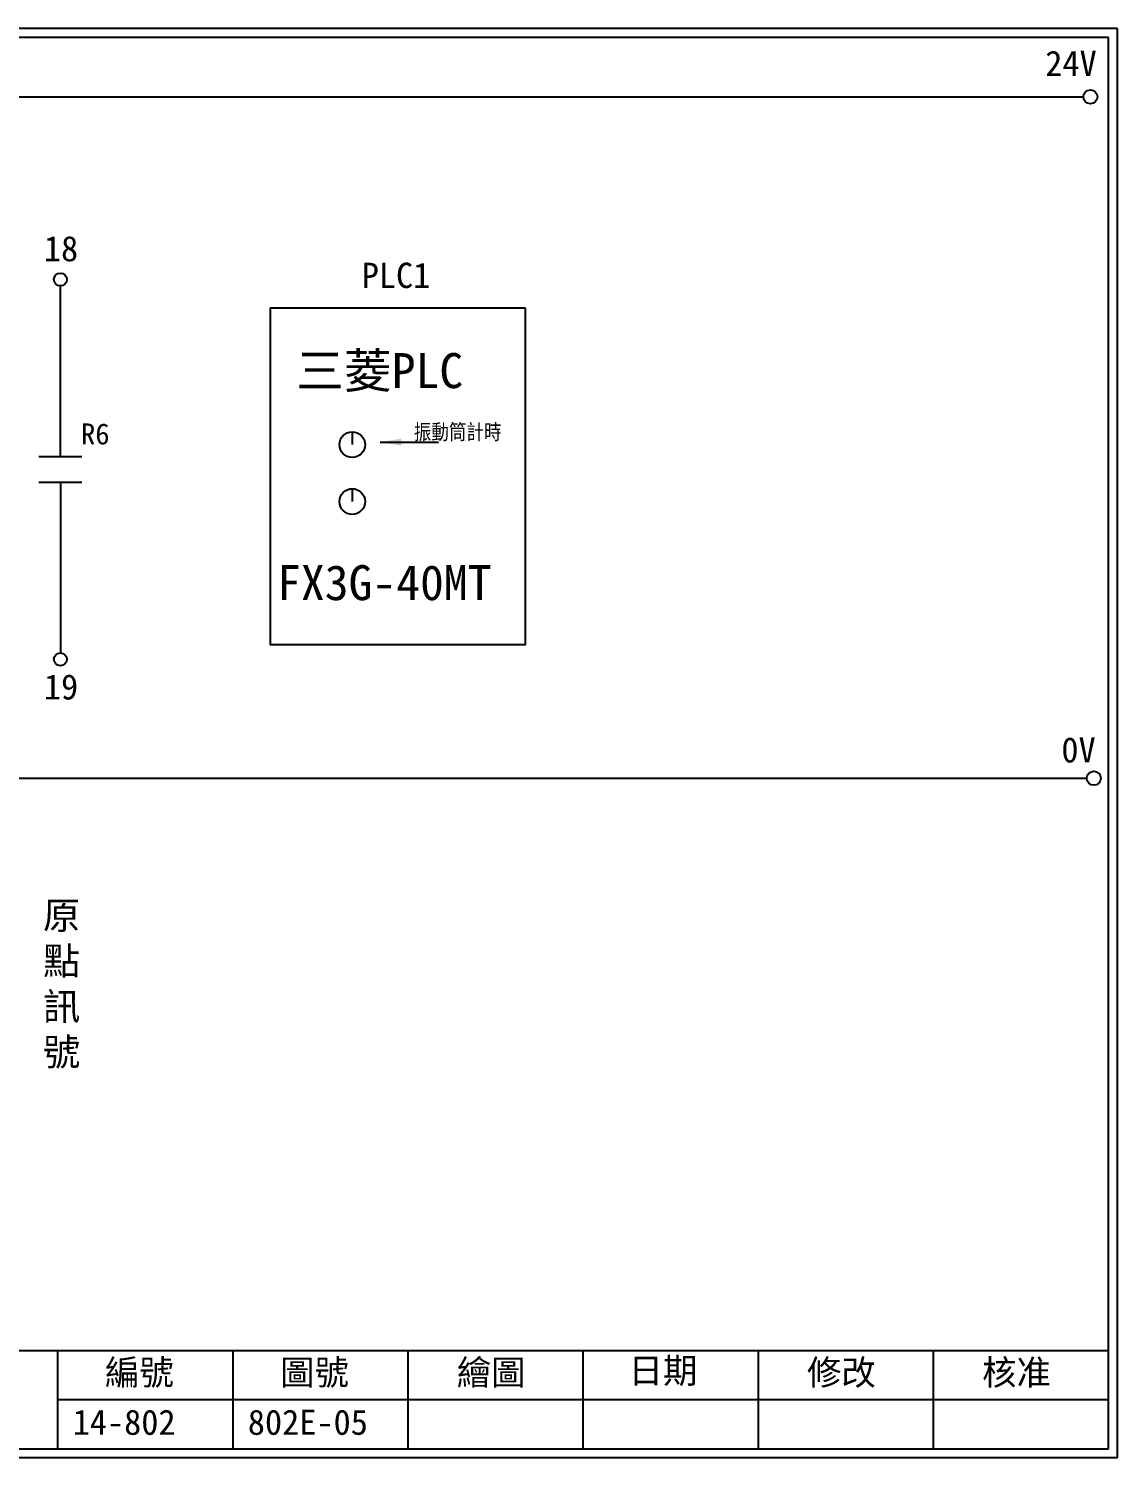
# Model space of a CAD drawing. Extents: x 889 to 1176, y 251 to 455.
# Drawn here: x 1020.6 to 1176.1, y 251.2 to 455.2 of the extents above; entities that cross this region are included whole.
import ezdxf

# ---------------------------------------------------------------- set-up
doc = ezdxf.new("R2010")
doc.units = 0
doc.layers.get('0').update_dxf_attribs({"linetype": 'CONTINUOUS'})
doc.layers.add('圖框層', color=7, linetype='CONTINUOUS')
doc.layers.add('標尺寸層', color=3, linetype='CONTINUOUS')
doc.styles.add('CNS', font='romanc.shx', dxfattribs={"bigfont": 'chineset.shx'})
doc.styles.add('STSL', font='kaiu.ttf')
doc.dimstyles.new('1.1', dxfattribs={"dimscale": 0, "dimtxt": 3, "dimasz": 3, "dimexe": 1, "dimexo": 1.5, "dimgap": 1, "dimtad": 1, "dimdec": 3, "dimdsep": 46, "dimtxsty": 'CNS', "dimcen": -0.9, "dimclrd": 3, "dimclre": 3, "dimclrt": 4, "dimadec": 0, "dimazin": 0, "dimtfac": 1, "dimtdec": 3, "dimtmove": 0, "dimatfit": 3, "dimfxl": 1, "dimtolj": 1, "dimarcsym": 0})

msp = doc.modelspace()

# ---------------------------------------------------------------- linework, layer by layer
at = {"color": 7}
msp.add_lwpolyline([(1091.59, 415.23), (1055.11, 415.23), (1055.11, 367.25), (1091.59, 367.25)], close=True, dxfattribs=at)
for centre in [(1172.21, 445.42), (1172.69, 348.15)]:
    msp.add_circle(centre, 1)
at = {"layer": '圖框層', "color": 7}
for p, q in [((1176.07, 455.16), (889.07, 455.16)), ((1176.07, 251.2), (1176.07, 455.16)), ((1174.82, 453.91), (890.32, 453.91)), ((1174.82, 252.44), (1174.82, 453.91)), ((890.32, 266.44), (1174.82, 266.44)), ((1024.82, 252.44), (1024.82, 266.44)), ((1049.82, 252.44), (1049.82, 266.44)), ((1074.82, 252.44), (1074.82, 266.44)), ((1099.82, 252.44), (1099.82, 266.44)), ((1124.82, 252.44), (1124.82, 266.44)), ((1149.82, 252.44), (1149.82, 266.44)), ((1024.82, 259.44), (1174.82, 259.44)), ((889.07, 251.2), (1176.07, 251.2)), ((890.32, 252.44), (1174.82, 252.44))]:
    msp.add_line(p, q, dxfattribs=at)
at = {"layer": '標尺寸層', "color": 7}
for p, q in [((893.61, 445.42), (1171.21, 445.42)), ((1025.18, 394.07), (1025.18, 418.42)), ((1066.84, 397.6), (1066.84, 395.77)), ((1025.18, 390.4), (1025.18, 366.05)), ((1066.84, 389.48), (1066.84, 387.65)), ((893.82, 348.15), (1171.69, 348.15))]:
    msp.add_line(p, q, dxfattribs=at)
at = {"layer": '標尺寸層'}
for p, q in [((1022.11, 394.07), (1028.26, 394.07)), ((1022.11, 390.4), (1028.26, 390.4))]:
    msp.add_line(p, q, dxfattribs=at)
at = {"layer": '標尺寸層', "color": 7}
for centre, radius in [((1025.18, 419.34), 0.92), ((1066.84, 395.77), 1.83), ((1066.84, 387.65), 1.83), ((1025.18, 365.13), 0.92)]:
    msp.add_circle(centre, radius, dxfattribs=at)

# ---------------------------------------------------------------- texts
at = {"layer": '圖框層', "color": 4, "style": 'STSL'}
for s, height, p in [('24V', 3.6, (1165.77, 448.41)), ('18', 3.6, (1022.82, 421.95)), ('PLC1', 3.6, (1068.19, 418.14)), ('三菱PLC', 5, (1058.83, 403.84)), ('R6', 3, (1028.12, 395.8)), ('FX3G-40MT', 5, (1056.11, 373.57)), ('19', 3.6, (1022.82, 359.39)), ('0V', 3.6, (1168.07, 350.4)), ('編號', 3.6, (1031.54, 261.53)), ('圖號', 3.6, (1056.54, 261.53)), ('繪圖', 3.6, (1081.76, 261.53)), ('日期', 3.6, (1106.29, 261.78)), ('修改', 3.6, (1131.76, 261.53)), ('核准', 3.6, (1156.76, 261.53)), ('14-802', 3.6, (1026.93, 254.42)), ('802E-05', 3.6, (1051.93, 254.42))]:
    msp.add_text(s, height=height, dxfattribs=at).set_placement(p)
at = {"layer": '標尺寸層', "color": 7, "style": 'CNS'}
for s, insert, char_height, width, attachment_point in [('振動筒計時', (1075.64, 398.75), 2.5, 12.276, 1), ('{\\fDFKai-SB|b0|i0|c136|p65;原點訊號}', (1025.35, 318.6), 3.9, 2.8481, 5)]:
    msp.add_mtext(s, dxfattribs=dict(at, insert=insert, char_height=char_height, width=width, attachment_point=attachment_point))

# ---------------------------------------------------------------- leaders
at = {"layer": '標尺寸層', "color": 7}
msp.add_leader([(1070.84, 396.13), (1079.16, 396.13)], dimstyle='1.1', override={"dimscale": 1, "dimtad": 0, "dimadec": 2}, dxfattribs=at)

doc.saveas('drawing.dxf')
